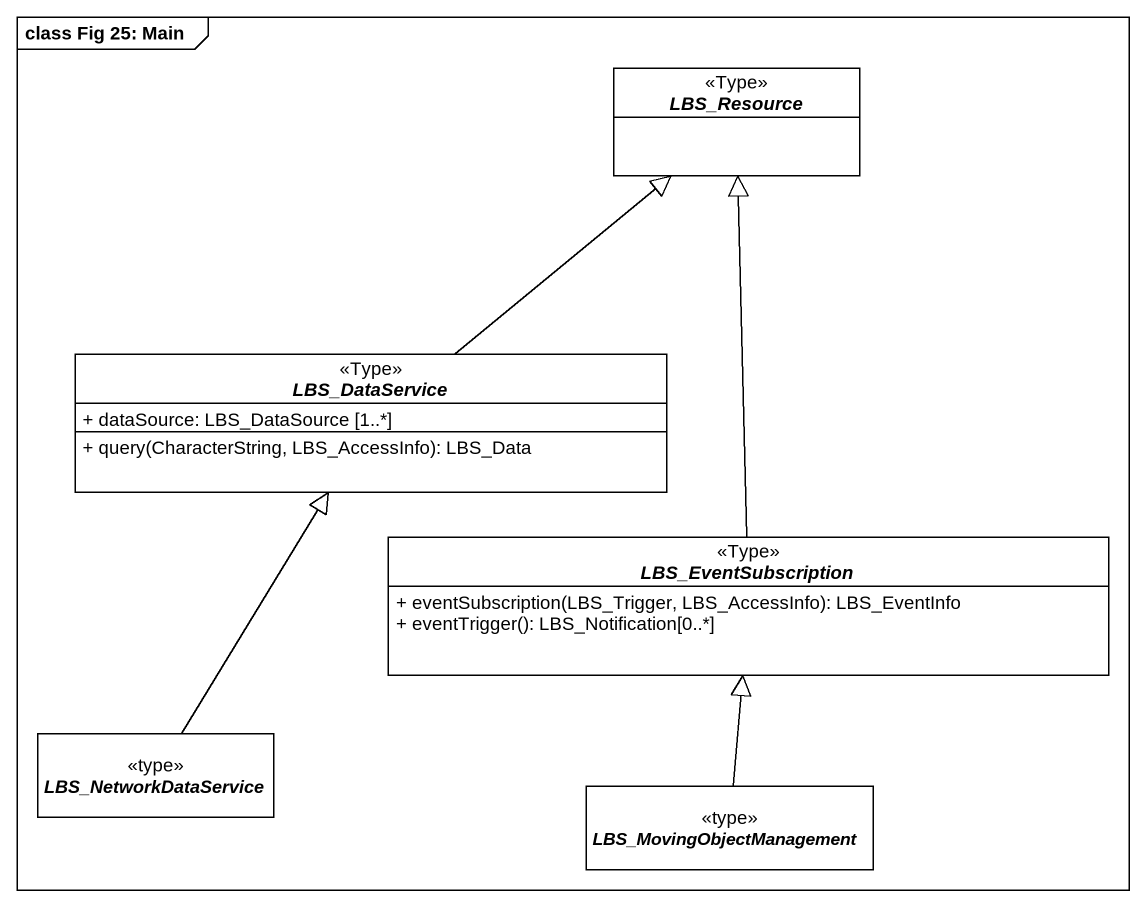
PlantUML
@startuml
mainframe class Fig 25: Main
hide circle
hide empty members
skinparam classAttributeIconSize 0
abstract class LBS_Resource <<Type>>
abstract class LBS_DataService <<Type>> {
  + dataSource: LBS_DataSource [1..*]
  + query(CharacterString, LBS_AccessInfo): LBS_Data
}
abstract class LBS_EventSubscription <<Type>> {
  + eventSubscription(LBS_Trigger, LBS_AccessInfo): LBS_EventInfo
  + eventTrigger(): LBS_Notification[0..*]
}
abstract class LBS_NetworkDataService <<type>>
abstract class LBS_MovingObjectManagement <<type>>
LBS_DataService -up-|> LBS_Resource
LBS_EventSubscription -up-|> LBS_Resource
LBS_NetworkDataService -up-|> LBS_DataService
LBS_MovingObjectManagement -up-|> LBS_EventSubscription
@enduml
